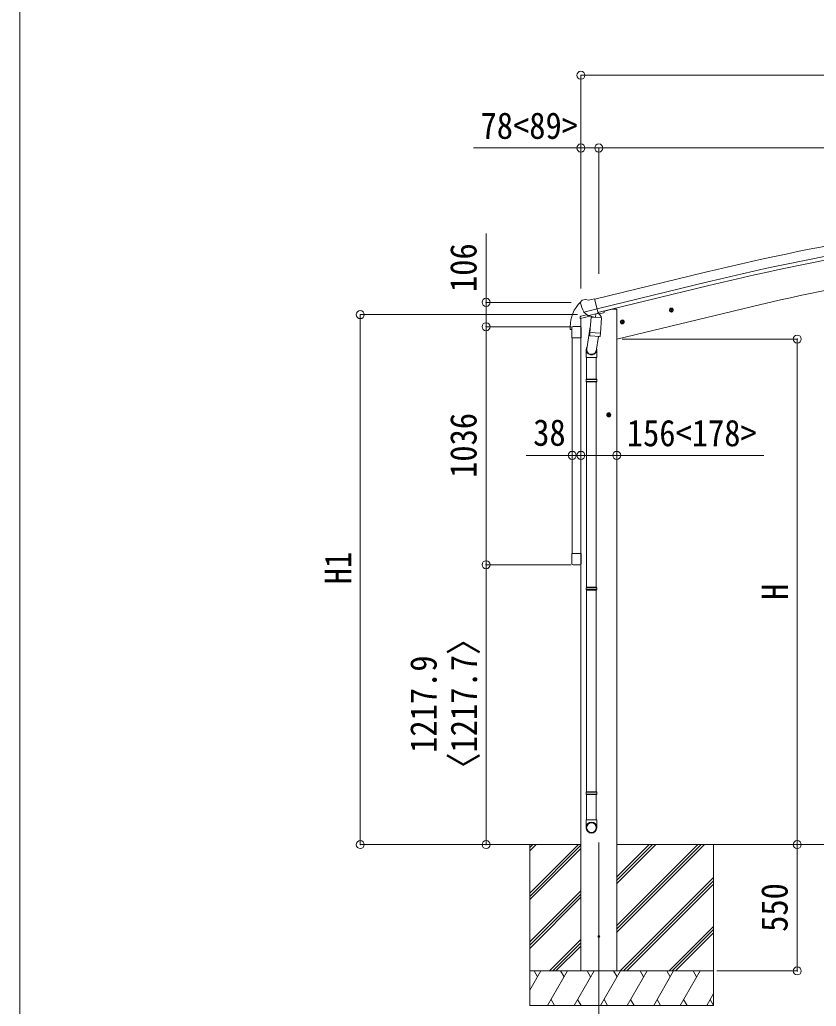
# Model space of a CAD drawing. Units: millimetres at full size, sheet at 1:35. Extents: x -9783 to 9892, y -6828 to 6752.
# Drawn here: x -9783 to -6315, y -1814 to 2479 of the extents above; entities that cross this region are included whole.
import ezdxf
from ezdxf.enums import TextEntityAlignment as Align

# ---------------------------------------------------------------- set-up
doc = ezdxf.new("R2010")
doc.units = ezdxf.units.MM
doc.header["$LTSCALE"] = 35
doc.header["$PDMODE"] = 32
doc.header["$PDSIZE"] = 35
for name, color, linetype, lineweight in [('0-0_0', 7, 'Continuous', 9), ('0-1_本体', 4, 'Continuous', 9), ('0-2_部品', 7, 'Continuous', 9), ('0-8_PARTS2', 2, 'Continuous', 9), ('0-A_寸法', 4, 'Continuous', 9), ('1-1_GLASS', 4, 'Continuous', 9), ('1-2_GLASS_SEAL', 7, 'Continuous', 9), ('1-A', 6, 'Continuous', 9), ('F-0_240', 7, 'Continuous', 9)]:
    doc.layers.add(name, color=color, linetype=linetype, lineweight=lineweight)
doc.styles.add('ＭＳ ゴシック', font='')
doc.styles.get('ＭＳ ゴシック').set_extended_font_data('MS Gothic')

msp = doc.modelspace()

# ---------------------------------------------------------------- linework, layer by layer
at = {"layer": '0-0_0'}
for p, q in [((-7935.87, -1110.56), (-7339.54, -1110.56)), ((-7561.79, -1110.56), (-7561.79, -1810.56)), ((-7561.79, -1321.79), (-7350.56, -1110.56)), ((-7561.79, -1137.94), (-7534.4, -1110.56)), ((-7561.79, -1123.8), (-7548.55, -1110.56)), ((-7561.79, -1335.93), (-7339.54, -1113.68)), ((-7184.04, -1492.82), (-6801.77, -1110.56)), ((-7184.04, -1464.54), (-6830.06, -1110.56)), ((-7184.04, -1478.68), (-6815.91, -1110.56)), ((-7184.04, -1280.69), (-7013.9, -1110.56)), ((-7184.04, -1266.55), (-7028.05, -1110.56)), ((-7184.04, -1252.41), (-7042.19, -1110.56)), ((-7184.04, -1110.56), (-4374.71, -1110.56)), ((-6761.79, -1110.56), (-6761.79, -1810.56)), ((-7561.79, -1350.07), (-7339.54, -1127.83)), ((-7167.93, -1660.56), (-6761.79, -1254.42)), ((-7153.79, -1660.56), (-6761.79, -1268.56)), ((-7139.64, -1660.56), (-6761.79, -1282.71)), ((-7561.79, -1533.92), (-7339.54, -1311.67)), ((-7561.79, -1548.06), (-7339.54, -1325.81)), ((-7561.79, -1562.21), (-7339.54, -1339.96)), ((-6955.79, -1660.56), (-6761.79, -1466.55)), ((-6941.65, -1660.56), (-6761.79, -1480.7)), ((-6927.51, -1660.56), (-6761.79, -1494.84)), ((-7476.29, -1660.56), (-7339.54, -1523.8)), ((-7462.15, -1660.56), (-7339.54, -1537.95)), ((-7448.01, -1660.56), (-7339.54, -1552.09)), ((-6761.79, -1660.56), (-7561.79, -1660.56)), ((-7561.79, -1744.39), (-7513.38, -1660.56)), ((-7528.39, -1686.54), (-7543.39, -1660.56)), ((-7484.52, -1810.56), (-7397.92, -1660.56)), ((-7412.92, -1686.54), (-7427.92, -1660.56)), ((-7369.05, -1810.56), (-7282.45, -1660.56)), ((-7297.45, -1686.54), (-7312.45, -1660.56)), ((-7253.58, -1810.56), (-7166.98, -1660.56)), ((-7181.98, -1686.54), (-7196.98, -1660.56)), ((-7138.11, -1810.56), (-7051.51, -1660.56)), ((-7066.51, -1686.54), (-7081.51, -1660.56)), ((-7022.64, -1810.56), (-6936.04, -1660.56)), ((-6966.04, -1660.56), (-6951.04, -1686.54)), ((-6907.17, -1810.56), (-6820.57, -1660.56)), ((-6835.57, -1686.54), (-6850.57, -1660.56)), ((-6791.7, -1810.56), (-6761.79, -1758.75)), ((-7469.52, -1784.58), (-7454.52, -1810.56)), ((-7354.05, -1784.58), (-7339.05, -1810.56)), ((-7238.58, -1784.58), (-7223.58, -1810.56)), ((-7123.11, -1784.58), (-7108.11, -1810.56)), ((-7007.64, -1784.58), (-6992.64, -1810.56)), ((-6892.17, -1784.58), (-6877.17, -1810.56)), ((-6776.7, -1784.58), (-6761.7, -1810.56)), ((-7561.79, -1810.56), (-6761.79, -1810.56))]:
    msp.add_line(p, q, dxfattribs=at)
at = {"layer": '0-1_本体'}
for p, q in [((-7279.26, 1263.03), (-6796.39, 1380.51)), ((-7269.19, 1221.06), (-6786.18, 1338.53)), ((-7265.26, 1204.68), (-6782.2, 1322.17)), ((-7183.79, 1089.44), (-6598.11, 1230.05)), ((-7183.79, 1219.44), (-7183.79, -1660.56)), ((-7339.29, 1179.73), (-7339.29, 355.83)), ((-7208.29, 759.94), (-7228.29, 759.94)), ((-7218.29, 767.44), (-7224.79, 763.69)), ((-7224.79, 763.69), (-7224.79, 756.19)), ((-7224.79, 756.19), (-7218.29, 752.43)), ((-7218.29, 749.94), (-7218.29, 769.94)), ((-7211.79, 763.69), (-7218.29, 767.44)), ((-7339.29, 257.83), (-7339.29, -1660.56))]:
    msp.add_line(p, q, dxfattribs=at)
at = {"layer": '0-1_本体', "color": 6}
for p, q in [((-7752.14, 1249.33), (-7752.14, 1143.33)), ((-7752.14, 107.33), (-7752.14, 1143.33)), ((-7339.29, 583.38), (-7377.29, 583.38)), ((-6397.77, -1110.56), (-6397.77, -1660.56))]:
    msp.add_line(p, q, dxfattribs=at)
at = {"layer": '0-1_本体'}
for points in [[(-7183.79, 1219.44), (-7203.79, 1219.44), (-7237.29, 1211.39)], [(-7218.29, 752.43), (-7211.79, 756.19), (-7211.79, 763.69)]]:
    msp.add_lwpolyline(points, dxfattribs=at)
for radius in [8.5, 7.7, 6.5]:
    msp.add_circle((-7218.29, 759.94), radius, dxfattribs=at)
for centre, radius, start, end in [((-4183.81, -9361.37), 11054.98, 95.16866, 103.66973), ((-4183.81, -9361.37), 11011.82, 95.16974, 103.66973), ((-4183.81, -9361.37), 10994.98, 95.16974, 103.66973), ((-4393.75, -7951.76), 9442.71, 95.00001, 103.5)]:
    msp.add_arc(centre, radius, start, end, dxfattribs=at)
at = {"layer": '0-2_部品'}
for p, q in [((-7340.97, 1247.45), (-7340.7, 1246.3)), ((-7336.75, 1256.03), (-7340.61, 1249.73)), ((-7333.66, 1258.28), (-7320.47, 1261.44)), ((-7305.91, 1258.76), (-7319.17, 1261.46)), ((-7305.91, 1258.76), (-7279.98, 1264.99)), ((-7326.92, 1207.14), (-7269.41, 1220.95)), ((-7310.06, 1192.23), (-7326.44, 1206.73)), ((-7265.2, 1203.42), (-7264.26, 1203.36)), ((-7264.26, 1203.36), (-7250.94, 1188.04)), ((-7260.27, 1198.76), (-7241.38, 1203.3)), ((-7237.54, 1211.48), (-7237.54, 1208.16)), ((-6955.3, 1213.26), (-6935.86, 1217.92)), ((-6950.75, 1221.03), (-6952.88, 1213.84)), ((-6943.45, 1222.79), (-6950.75, 1221.03)), ((-6943.25, 1205.87), (-6947.91, 1225.31)), ((-6938.28, 1217.34), (-6943.45, 1222.79)), ((-6940.41, 1210.15), (-6938.28, 1217.34)), ((-7342.1, 1179.12), (-7299.39, 1189.37)), ((-7342.1, 1186.01), (-7342.1, 1179.12)), ((-7313.59, 1195.22), (-7339.8, 1188.93)), ((-7307.36, 1191.67), (-7299.84, 1193.47)), ((-7306.52, 1191.77), (-7304.99, 1192.14)), ((-7304.99, 1192.14), (-7268.29, 1200.95)), ((-7303.15, 1191.91), (-7303.2, 1191.17)), ((-7302.45, 1190.13), (-7276.63, 1183.69)), ((-7295.53, 1184.78), (-7300.2, 1117.95)), ((-7249.84, 1181.59), (-7295.53, 1184.78)), ((-7293.75, 1187.96), (-7293.98, 1184.68)), ((-7274.24, 1199.13), (-7275.26, 1184.52)), ((-7268.29, 1200.95), (-7266.76, 1201.32)), ((-7254.52, 1114.75), (-7249.84, 1181.59)), ((-7250.94, 1188.04), (-7251.39, 1181.7)), ((-7169.22, 1161.9), (-7149.78, 1166.57)), ((-7164.67, 1169.68), (-7166.8, 1162.48)), ((-7157.37, 1171.43), (-7164.67, 1169.68)), ((-7157.17, 1154.51), (-7161.84, 1173.96)), ((-7152.2, 1165.98), (-7157.37, 1171.43)), ((-7154.33, 1158.79), (-7152.2, 1165.98)), ((-7298.47, 1142.71), (-7314.38, 1046.54)), ((-7301.06, 1105.48), (-7300.19, 1117.95)), ((-7254.52, 1114.75), (-7300.2, 1117.95)), ((-7300.67, 1104.12), (-7300.67, 1104.12)), ((-7299.22, 1103.34), (-7257.52, 1100.43)), ((-7262.95, 1100.81), (-7273.68, 1037.22)), ((-7254.53, 1114.75), (-7255.42, 1102.06)), ((-7316.54, 1009.38), (-7316.54, 1043.73)), ((-7270.54, 1044.04), (-7270.54, 1009.38)), ((-7270.54, 1009.38), (-7316.54, 1009.38)), ((-7314.54, 1009.38), (-7314.54, 915.38)), ((-7272.54, 1009.38), (-7272.54, 915.38)), ((-7316.54, 913.38), (-7315.54, 915.38)), ((-7270.54, 913.38), (-7316.54, 913.38)), ((-7270.54, 905.38), (-7316.54, 905.38)), ((-7271.54, 915.38), (-7315.54, 915.38)), ((-7271.54, 903.38), (-7315.54, 903.38)), ((-7314.54, 903.38), (-7314.54, 9.19)), ((-7272.54, 903.38), (-7272.54, 9.19)), ((-7270.54, 913.38), (-7271.54, 915.38)), ((-7270.54, 905.38), (-7271.54, 903.38)), ((-7270.54, 913.38), (-7270.54, 905.38)), ((-7208.04, 759.32), (-7228.04, 759.32)), ((-7218.04, 766.82), (-7224.54, 763.07)), ((-7224.54, 763.07), (-7224.54, 755.57)), ((-7224.54, 755.57), (-7218.04, 751.81)), ((-7218.04, 749.32), (-7218.04, 769.32)), ((-7211.54, 763.07), (-7218.04, 766.82)), ((-7316.54, 7.19), (-7315.54, 9.19)), ((-7270.54, 7.19), (-7316.54, 7.19)), ((-7271.54, 9.19), (-7315.54, 9.19)), ((-7270.54, 7.19), (-7271.54, 9.19)), ((-7270.54, 7.19), (-7270.54, -0.81)), ((-7270.54, -0.81), (-7316.54, -0.81)), ((-7271.54, -2.81), (-7315.54, -2.81)), ((-7314.54, -2.81), (-7314.54, -880.99)), ((-7272.54, -2.81), (-7272.54, -880.99)), ((-7270.54, -0.81), (-7271.54, -2.81)), ((-7316.54, -882.99), (-7315.54, -880.99)), ((-7270.54, -882.99), (-7316.54, -882.99)), ((-7270.54, -890.99), (-7316.54, -890.99)), ((-7271.54, -880.99), (-7315.54, -880.99)), ((-7271.54, -892.99), (-7315.54, -892.99)), ((-7314.54, -892.99), (-7314.54, -1002.99)), ((-7272.54, -892.99), (-7272.54, -1002.99)), ((-7270.54, -882.99), (-7271.54, -880.99)), ((-7270.54, -890.99), (-7271.54, -892.99)), ((-7270.54, -882.99), (-7270.54, -890.99)), ((-7316.54, -1037.14), (-7316.54, -1002.99)), ((-7270.54, -1002.99), (-7316.54, -1002.99)), ((-7270.54, -1037.14), (-7270.54, -1002.99))]:
    msp.add_line(p, q, dxfattribs=at)
for points in [[(-7274.55, 1199.54), (-7264.83, 1201.88), (-7279.98, 1264.99)], [(-7327.19, 1207.72), (-7326.6, 1206.88), (-7326.44, 1206.73)], [(-6952.88, 1213.84), (-6947.71, 1208.39), (-6940.41, 1210.15)], [(-7274.55, 1199.54), (-7274.79, 1199.39), (-7299.56, 1193.44), (-7299.84, 1193.47)], [(-7166.8, 1162.48), (-7161.63, 1157.04), (-7154.33, 1158.79)], [(-7316.54, 913.38), (-7316.54, 905.38), (-7315.54, 903.38)], [(-7218.04, 751.81), (-7211.54, 755.57), (-7211.54, 763.07)], [(-7316.54, 7.19), (-7316.54, -0.81), (-7315.54, -2.81)], [(-7316.54, -882.99), (-7316.54, -890.99), (-7315.54, -892.99)]]:
    msp.add_lwpolyline(points, dxfattribs=at)
for centre, radius in [((-6945.58, 1215.59), 8.5), ((-6945.58, 1215.59), 7.7), ((-6945.58, 1215.59), 6.5), ((-7159.5, 1164.23), 8.5), ((-7159.5, 1164.23), 7.7), ((-7159.5, 1164.23), 6.5), ((-7218.04, 759.32), 8.5), ((-7218.04, 759.32), 7.7), ((-7218.04, 759.32), 6.5)]:
    msp.add_circle(centre, radius, dxfattribs=at)
at = {"layer": '0-2_部品', "color": 4}
msp.add_circle((-7261.54, -1510.56), 4.5, dxfattribs=at)
at = {"layer": '0-2_部品'}
for centre, radius, start, end in [((-7143.89, 1293.55), 202.4, 193.5, 205.09125), ((-7332.49, 1253.41), 5, 103.5, 148.5), ((-7319.77, 1258.52), 3, 78.5, 103.5), ((-7242.54, 1208.16), 5, 283.5, 0), ((-7339.1, 1186.01), 3, 103.5, 180), ((-7306.64, 1192.26), 0.5, 248.23754, 283.5), ((-7303.65, 1191.95), 0.5, 356, 103.5), ((-7302.21, 1191.1), 1, 176, 256), ((-7276.28, 1184.67), 1.03, 250.03897, 351.96569), ((-7273.64, 1199.05), 0.604, 100.59842, 172.20595), ((-7266.87, 1201.81), 0.5, 283.5, 318.76246), ((-7299.12, 1105.31), 1.95, 175.04017, 217.47766), ((-7299.08, 1105.34), 2, 217.40962, 266), ((-7257.38, 1102.42), 2, 266, 349.46843), ((-7286.54, 1043.73), 30, 177.45142, 180)]:
    msp.add_arc(centre, radius, start, end, dxfattribs=at)
for centre, major_axis, ratio, start_param, end_param in [((-7338.05, 1248.16), (-1.57, -2.57), 0.99628, 4.712389, 5.4996506), ((-7308.08, 1194.49), (-0.73, -2.92), 0.997631, 5.8041905, 6.6006116), ((-7308.02, 1194.72), (2.63, 3.16), 0.650902, 4.0958226, 4.1686332), ((-7308.05, 1194.59), (-0.73, -2.92), 0.997631, 0.3902369, 0.4789948), ((-7293.54, 1044.04), (23, 0), 0.996195, 2.5560258, 6.5663028), ((-7293.54, 1044.04), (21, 0), 0.996195, 2.9349147, 5.9512394), ((-7293.54, -1035.39), (-23, 0), 0.996195, 3.1415927, 6.2831853), ((-7293.54, -1037.14), (-23, 0), 0.996195, 3.1415927, 6.2831853), ((-7293.54, -1037.14), (0, -23.43), 0.981806, 4.712389, 7.8539816)]:
    msp.add_ellipse(centre, major_axis=major_axis, ratio=ratio, start_param=start_param, end_param=end_param, dxfattribs=at)
msp.add_ellipse((-7293.54, -1037.14), major_axis=(21, 0), ratio=0.996195, dxfattribs=at)
at = {"layer": '0-8_PARTS2'}
msp.add_line((-7261.54, -1101.35), (-7261.54, -1860.56), dxfattribs=at)
at = {"layer": '0-A_寸法', "color": 6}
for p, q in [((-7339.54, 2237.8), (-4640.54, 2237.8)), ((-7339.54, 1921.18), (-7807.64, 1921.18)), ((-7339.54, 1921.18), (-7339.54, 1308.95)), ((-7261.54, 1921.18), (-4640.54, 1921.18)), ((-7261.54, 1921.18), (-7261.54, 1373.32)), ((-8300.11, -1110.56), (-8300.11, 1195.84)), ((-8300.11, 1195.84), (-7355.03, 1195.84)), ((-7183.54, 583.38), (-7339.54, 583.38)), ((-7183.54, 583.38), (-6542.81, 583.38)), ((-8300.11, -1110.56), (-7572, -1110.56))]:
    msp.add_line(p, q, dxfattribs=at)
msp.add_lwpolyline([(-7339.54, 2237.8), (-7339.54, 1921.18), (-7261.54, 1921.18)], dxfattribs=at)
for p in [(-7339.54, 2237.8), (-7339.54, 1921.18), (-7261.54, 1921.18), (-8300.11, 1195.84), (-7339.54, 583.38), (-7183.54, 583.38), (-8300.11, -1110.56), (-7752.14, -1110.56)]:
    msp.add_point(p, dxfattribs=at)
at = {"layer": '1-1_GLASS'}
for p, q in [((-7377.54, 1094.83), (-7377.54, 155.83)), ((-7339.54, 1094.83), (-7339.54, 155.83))]:
    msp.add_line(p, q, dxfattribs=at)
at = {"layer": '1-2_GLASS_SEAL'}
for p, q in [((-7386.04, 1143.32), (-7386.04, 1131.56)), ((-7385.54, 1131.06), (-7379.28, 1131.06)), ((-7378.78, 1138.32), (-7378.78, 1131.56)), ((-7378.54, 1094.83), (-7378.54, 1138.53)), ((-7373.04, 1144.03), (-7344.04, 1144.03)), ((-7372.78, 1144.32), (-7339.54, 1144.32)), ((-7338.54, 1138.53), (-7338.54, 1094.83)), ((-7338.54, 1094.83), (-7378.54, 1094.83)), ((-7378.54, 155.83), (-7378.54, 112.13)), ((-7373.04, 106.63), (-7344.04, 106.63))]:
    msp.add_line(p, q, dxfattribs=at)
msp.add_lwpolyline([(-7338.54, 112.13), (-7338.54, 155.83), (-7378.54, 155.83)], dxfattribs=at)
for centre, radius, start, end in [((-7233.78, 1143.32), 152.26, 135.14293, 180), ((-7337.29, 1245.34), 6.95, 105.94697, 129.45641), ((-7385.54, 1131.56), 0.5, 180, 270), ((-7379.28, 1131.56), 0.5, 270, 0), ((-7372.78, 1138.32), 6, 90, 180), ((-7373.04, 1138.53), 5.5, 90, 180), ((-7344.04, 1138.53), 5.5, 0, 90), ((-7373.04, 112.13), 5.5, 180, 270), ((-7344.04, 112.13), 5.5, 270, 0)]:
    msp.add_arc(centre, radius, start, end, dxfattribs=at)
at = {"layer": '1-A'}
for p, q in [((-7752.14, 1249.33), (-7752.14, 1549.33)), ((-7752.14, 1249.33), (-7381.55, 1249.33)), ((-7752.14, 1143.33), (-7381.55, 1143.33)), ((-6397.77, 1089.44), (-7160.53, 1089.44)), ((-6397.77, -1110.56), (-6397.77, 1089.44)), ((-7377.29, 583.38), (-7577.29, 583.38)), ((-7752.14, 107.33), (-7381.55, 107.33)), ((-7752.14, 107.33), (-7381.55, 107.33)), ((-7752.14, -1110.56), (-7752.14, 107.33)), ((-6397.77, -1110.56), (-6747.13, -1110.56)), ((-6397.77, -1660.56), (-6747.13, -1660.56))]:
    msp.add_line(p, q, dxfattribs=at)
for p in [(-7752.14, 1249.33), (-7752.14, 1143.33), (-6397.77, 1089.44), (-7377.29, 583.38), (-7339.29, 583.38), (-7752.14, 107.33), (-7752.14, -1110.56), (-6397.77, -1110.56), (-6397.77, -1660.56)]:
    msp.add_point(p, dxfattribs=at)
at = {"layer": 'F-0_240', "color": 5}
msp.add_line((-9783.03, 6751.9), (-9783.03, -6828.1), dxfattribs=at)

# ---------------------------------------------------------------- texts
at = {"layer": '0-A_寸法', "color": 7, "style": 'ＭＳ ゴシック', "width": 0.9}
for s, p in [('78<89>', (-7776.52, 1926.18)), ('156<178>', (-7139.59, 588.38))]:
    msp.add_text(s, height=115.5, dxfattribs=at).set_placement(p, align=Align.BOTTOM_LEFT)
msp.add_text('H1', height=115.5, rotation=90, dxfattribs=at).set_placement((-8305.11, 22.64), align=Align.BOTTOM_LEFT)
at = {"layer": '1-A', "color": 7, "style": 'ＭＳ ゴシック', "width": 0.9}
for s, p in [('106', (-7759.14, 1294.33)), ('1036', (-7759.14, 485.33)), ('H', (-6402.77, -45.56)), ('〈1217.7〉', (-7757.14, -851.62)), ('1217.9', (-7933.1, -711.62)), ('550', (-6404.77, -1490.56))]:
    msp.add_text(s, height=115.5, rotation=90, dxfattribs=at).set_placement(p, align=Align.BOTTOM_LEFT)
msp.add_text('38', height=115.5, dxfattribs=at).set_placement((-7547.29, 590.38), align=Align.BOTTOM_LEFT)

doc.saveas('drawing.dxf')
